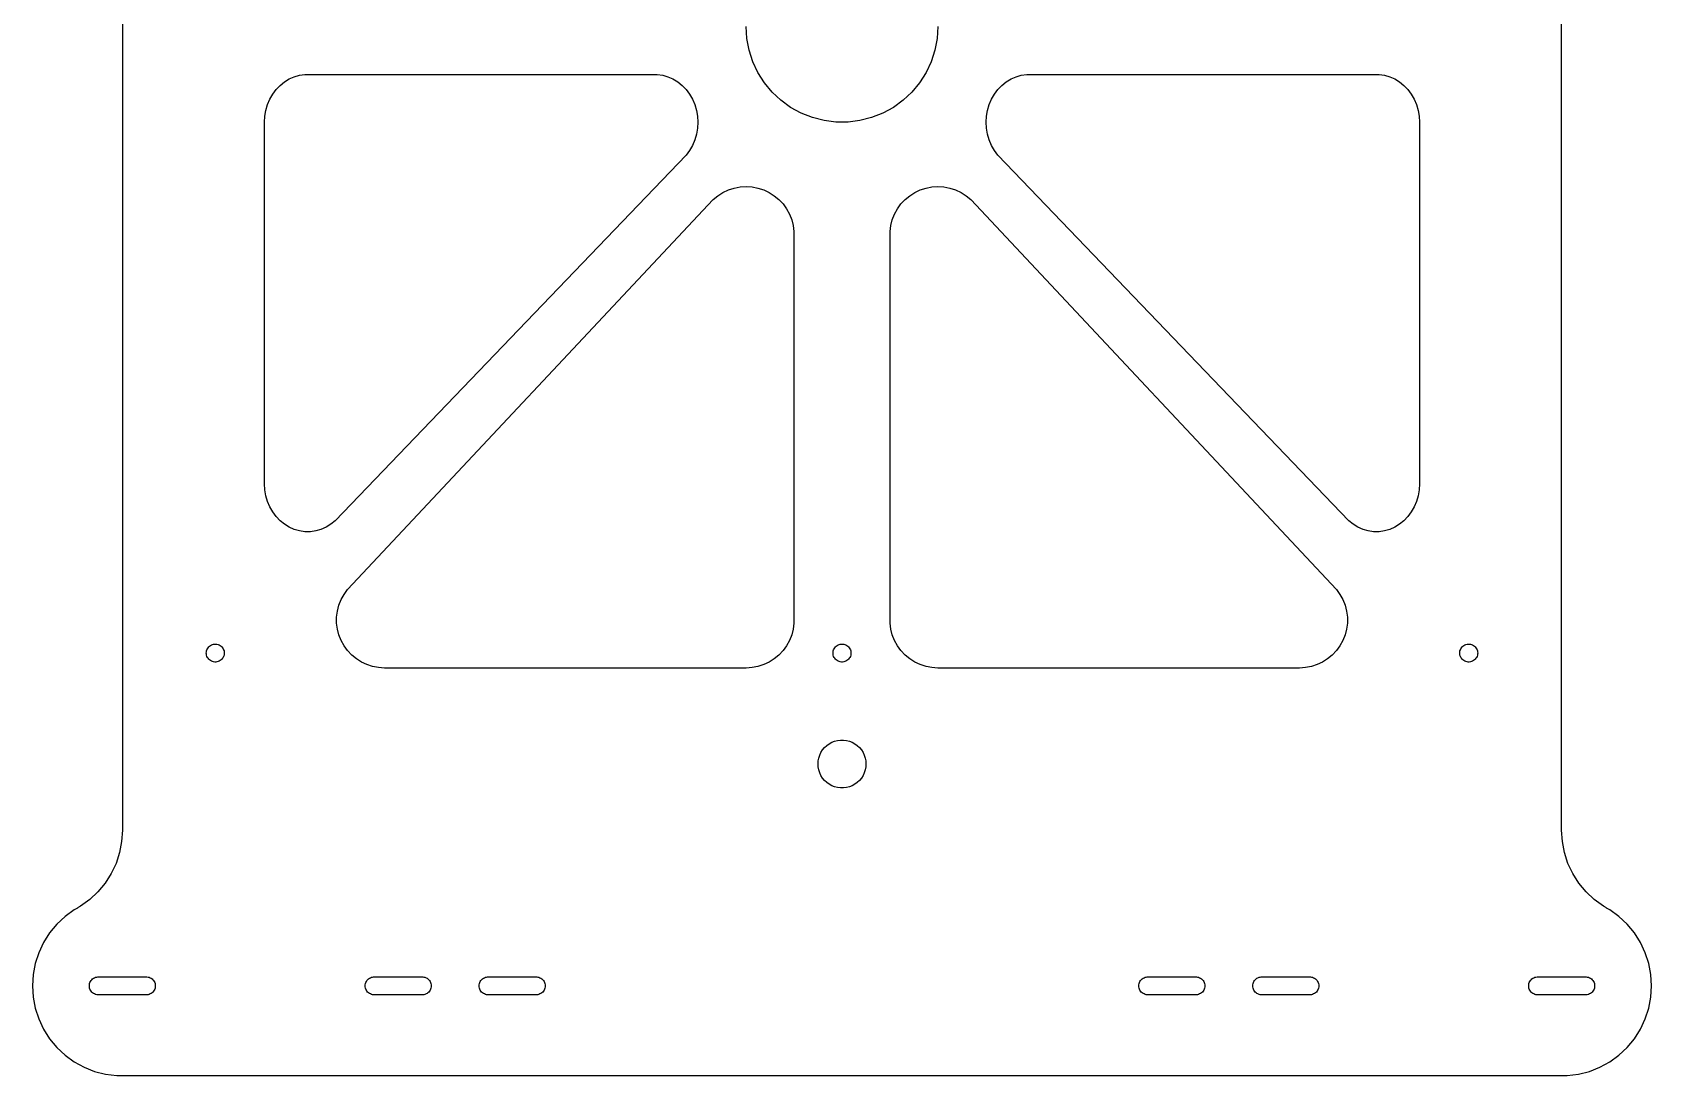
# Model space of a CAD drawing. Header units: metres. Extents: x -135 to 135, y -175 to 175.
# Drawn here: x -135 to 135, y -175 to -1 of the extents above; entities that cross this region are included whole.
import ezdxf

# ---------------------------------------------------------------- set-up
doc = ezdxf.new("R2010")
doc.units = ezdxf.units.M

msp = doc.modelspace()

# ---------------------------------------------------------------- linework, layer by layer
for p, q in [((-120, 134.05), (-120, -134.05)), ((120, -134.05), (120, 134.05)), ((-15.8738, -2.00533), (-16, 0)), ((16, 0), (15.8738, -2.00533)), ((-15.4973, -3.97903), (-15.8738, -2.00533)), ((15.8738, -2.00533), (15.4973, -3.97903)), ((-14.8764, -5.88998), (-15.4973, -3.97903)), ((15.4973, -3.97903), (14.8764, -5.88998)), ((-90.4491, -8.14169), (-89.5521, -8.01578)), ((-89.5521, -8.01578), (-30.7959, -8.01578)), ((-30.7959, -8.01578), (-29.8988, -8.14169)), ((-14.0209, -7.70805), (-14.8764, -5.88998)), ((-12.9443, -9.40456), (-14.0209, -7.70805)), ((14.0209, -7.70805), (12.9443, -9.40456)), ((14.8764, -5.88998), (14.0209, -7.70805)), ((29.8988, -8.14169), (30.7959, -8.01578)), ((30.7959, -8.01578), (89.5521, -8.01578)), ((89.5521, -8.01578), (90.4491, -8.14169)), ((-94.9249, -11.2977), (-94.3486, -10.5236)), ((-94.3486, -10.5236), (-93.6894, -9.83589)), ((-93.6894, -9.83589), (-92.9579, -9.24538)), ((-92.9579, -9.24538), (-92.1656, -8.76138)), ((-92.1656, -8.76138), (-91.3249, -8.39154)), ((-91.3249, -8.39154), (-90.4491, -8.14169)), ((-29.8988, -8.14169), (-29.0231, -8.39154)), ((-29.0231, -8.39154), (-28.1824, -8.76138)), ((-28.1824, -8.76138), (-27.39, -9.24538)), ((-27.39, -9.24538), (-26.6585, -9.83589)), ((-26.6585, -9.83589), (-25.9994, -10.5236)), ((-25.9994, -10.5236), (-25.4231, -11.2977)), ((-11.6635, -10.9527), (-12.9443, -9.40456)), ((12.9443, -9.40456), (11.6635, -10.9527)), ((25.4231, -11.2977), (25.9994, -10.5236)), ((25.9994, -10.5236), (26.6585, -9.83589)), ((26.6585, -9.83589), (27.39, -9.24538)), ((27.39, -9.24538), (28.1824, -8.76138)), ((28.1824, -8.76138), (29.0231, -8.39154)), ((29.0231, -8.39154), (29.8988, -8.14169)), ((90.4491, -8.14169), (91.3249, -8.39154)), ((91.3249, -8.39154), (92.1656, -8.76138)), ((92.1656, -8.76138), (92.9579, -9.24538)), ((92.9579, -9.24538), (93.6894, -9.83589)), ((93.6894, -9.83589), (94.3486, -10.5236)), ((94.3486, -10.5236), (94.9249, -11.2977)), ((-96.0738, -14.0105), (-95.7944, -13.055)), ((-95.7944, -13.055), (-95.4094, -12.146)), ((-95.4094, -12.146), (-94.9249, -11.2977)), ((-25.4231, -11.2977), (-24.9386, -12.146)), ((-24.9386, -12.146), (-24.5536, -13.055)), ((-24.5536, -13.055), (-24.2742, -14.0105)), ((-10.1988, -12.3282), (-11.6635, -10.9527)), ((-8.57323, -13.5092), (-10.1988, -12.3282)), ((10.1988, -12.3282), (8.57323, -13.5092)), ((11.6635, -10.9527), (10.1988, -12.3282)), ((24.2742, -14.0105), (24.5536, -13.055)), ((24.5536, -13.055), (24.9386, -12.146)), ((24.9386, -12.146), (25.4231, -11.2977)), ((94.9249, -11.2977), (95.4094, -12.146)), ((95.4094, -12.146), (95.7944, -13.055)), ((95.7944, -13.055), (96.0738, -14.0105)), ((-96.3, -16), (-96.2432, -14.9973)), ((-96.3, -76.28), (-96.3, -16)), ((-96.2432, -14.9973), (-96.0738, -14.0105)), ((-24.2742, -14.0105), (-24.1048, -14.9973)), ((-24.1048, -14.9973), (-24.048, -16)), ((-24.048, -16), (-24.1048, -17.0027)), ((-6.81245, -14.4772), (-8.57323, -13.5092)), ((-4.94426, -15.2169), (-6.81245, -14.4772)), ((-2.99809, -15.7166), (-4.94426, -15.2169)), ((-1.00464, -15.9684), (-2.99809, -15.7166)), ((1.00464, -15.9684), (-1.00464, -15.9684)), ((2.99809, -15.7166), (1.00464, -15.9684)), ((4.94426, -15.2169), (2.99809, -15.7166)), ((6.81245, -14.4772), (4.94426, -15.2169)), ((8.57323, -13.5092), (6.81245, -14.4772)), ((24.048, -16), (24.1048, -14.9973)), ((24.1048, -17.0027), (24.048, -16)), ((24.1048, -14.9973), (24.2742, -14.0105)), ((96.0738, -14.0105), (96.2432, -14.9973)), ((96.2432, -14.9973), (96.3, -16)), ((96.3, -16), (96.3, -76.28)), ((-24.2742, -17.9895), (-24.5536, -18.945)), ((-24.1048, -17.0027), (-24.2742, -17.9895)), ((24.2742, -17.9895), (24.1048, -17.0027)), ((24.5536, -18.945), (24.2742, -17.9895)), ((-25.9994, -21.4764), (-84.5105, -82.4441)), ((-25.4231, -20.7023), (-25.9994, -21.4764)), ((-24.9386, -19.854), (-25.4231, -20.7023)), ((-24.5536, -18.945), (-24.9386, -19.854)), ((24.9386, -19.854), (24.5536, -18.945)), ((25.4231, -20.7023), (24.9386, -19.854)), ((25.9994, -21.4764), (25.4231, -20.7023)), ((84.5105, -82.4441), (25.9994, -21.4764)), ((-18.945, -27.2818), (-17.9895, -26.9713)), ((-17.9895, -26.9713), (-17.0027, -26.7831)), ((-17.0027, -26.7831), (-16, -26.72)), ((-16, -26.72), (-14.9973, -26.7831)), ((-14.9973, -26.7831), (-14.0105, -26.9713)), ((-14.0105, -26.9713), (-13.055, -27.2818)), ((13.055, -27.2818), (14.0105, -26.9713)), ((14.0105, -26.9713), (14.9973, -26.7831)), ((14.9973, -26.7831), (16, -26.72)), ((16, -26.72), (17.0027, -26.7831)), ((17.0027, -26.7831), (17.9895, -26.9713)), ((17.9895, -26.9713), (18.945, -27.2818)), ((-82.4441, -93.9006), (-21.4764, -28.8882)), ((-21.4764, -28.8882), (-20.7023, -28.2479)), ((-20.7023, -28.2479), (-19.854, -27.7095)), ((-19.854, -27.7095), (-18.945, -27.2818)), ((-13.055, -27.2818), (-12.146, -27.7095)), ((-12.146, -27.7095), (-11.2977, -28.2479)), ((-11.2977, -28.2479), (-10.5236, -28.8882)), ((-10.5236, -28.8882), (-9.83589, -29.6206)), ((-9.83589, -29.6206), (-9.24538, -30.4334)), ((9.24538, -30.4334), (9.83589, -29.6206)), ((9.83589, -29.6206), (10.5236, -28.8882)), ((10.5236, -28.8882), (11.2977, -28.2479)), ((11.2977, -28.2479), (12.146, -27.7095)), ((12.146, -27.7095), (13.055, -27.2818)), ((18.945, -27.2818), (19.854, -27.7095)), ((19.854, -27.7095), (20.7023, -28.2479)), ((20.7023, -28.2479), (21.4764, -28.8882)), ((21.4764, -28.8882), (82.4441, -93.9006)), ((-9.24538, -30.4334), (-8.76138, -31.3138)), ((-8.76138, -31.3138), (-8.39154, -32.2479)), ((-8.39154, -32.2479), (-8.14169, -33.2209)), ((8.14169, -33.2209), (8.39154, -32.2479)), ((8.39154, -32.2479), (8.76138, -31.3138)), ((8.76138, -31.3138), (9.24538, -30.4334)), ((-8.14169, -33.2209), (-8.01578, -34.2177)), ((-8.01578, -34.2177), (-8.01578, -99.5023)), ((8.01578, -34.2177), (8.14169, -33.2209)), ((8.01578, -99.5023), (8.01578, -34.2177)), ((-96.2432, -77.2827), (-96.3, -76.28)), ((-96.0738, -78.2695), (-96.2432, -77.2827)), ((-95.7944, -79.225), (-96.0738, -78.2695)), ((96.0738, -78.2695), (95.7944, -79.225)), ((96.2432, -77.2827), (96.0738, -78.2695)), ((96.3, -76.28), (96.2432, -77.2827)), ((-95.4094, -80.134), (-95.7944, -79.225)), ((-94.9249, -80.9823), (-95.4094, -80.134)), ((-94.3486, -81.7564), (-94.9249, -80.9823)), ((94.9249, -80.9823), (94.3486, -81.7564)), ((95.4094, -80.134), (94.9249, -80.9823)), ((95.7944, -79.225), (95.4094, -80.134)), ((-93.6894, -82.4441), (-94.3486, -81.7564)), ((-92.9579, -83.0346), (-93.6894, -82.4441)), ((-92.1656, -83.5186), (-92.9579, -83.0346)), ((-91.3249, -83.8884), (-92.1656, -83.5186)), ((-86.0344, -83.5186), (-86.8751, -83.8884)), ((-85.242, -83.0346), (-86.0344, -83.5186)), ((-84.5105, -82.4441), (-85.242, -83.0346)), ((85.242, -83.0346), (84.5105, -82.4441)), ((86.0344, -83.5186), (85.242, -83.0346)), ((86.8751, -83.8884), (86.0344, -83.5186)), ((92.1656, -83.5186), (91.3249, -83.8884)), ((92.9579, -83.0346), (92.1656, -83.5186)), ((93.6894, -82.4441), (92.9579, -83.0346)), ((94.3486, -81.7564), (93.6894, -82.4441)), ((-90.4491, -84.1383), (-91.3249, -83.8884)), ((-89.5521, -84.2642), (-90.4491, -84.1383)), ((-88.6479, -84.2642), (-89.5521, -84.2642)), ((-87.7509, -84.1383), (-88.6479, -84.2642)), ((-86.8751, -83.8884), (-87.7509, -84.1383)), ((87.7509, -84.1383), (86.8751, -83.8884)), ((88.6479, -84.2642), (87.7509, -84.1383)), ((89.5521, -84.2642), (88.6479, -84.2642)), ((90.4491, -84.1383), (89.5521, -84.2642)), ((91.3249, -83.8884), (90.4491, -84.1383)), ((-83.0346, -94.7134), (-82.4441, -93.9006)), ((82.4441, -93.9006), (83.0346, -94.7134)), ((-84.1383, -97.5009), (-83.8884, -96.5279)), ((-83.8884, -96.5279), (-83.5186, -95.5938)), ((-83.5186, -95.5938), (-83.0346, -94.7134)), ((83.0346, -94.7134), (83.5186, -95.5938)), ((83.5186, -95.5938), (83.8884, -96.5279)), ((83.8884, -96.5279), (84.1383, -97.5009)), ((-84.2642, -98.4977), (-84.1383, -97.5009)), ((-84.2642, -99.5023), (-84.2642, -98.4977)), ((-84.1383, -100.499), (-84.2642, -99.5023)), ((-8.01578, -99.5023), (-8.14169, -100.499)), ((8.14169, -100.499), (8.01578, -99.5023)), ((84.1383, -97.5009), (84.2642, -98.4977)), ((84.2642, -99.5023), (84.1383, -100.499)), ((84.2642, -98.4977), (84.2642, -99.5023)), ((-83.8884, -101.472), (-84.1383, -100.499)), ((-83.5186, -102.406), (-83.8884, -101.472)), ((-83.0346, -103.287), (-83.5186, -102.406)), ((-8.76138, -102.406), (-9.24538, -103.287)), ((-8.39154, -101.472), (-8.76138, -102.406)), ((-8.14169, -100.499), (-8.39154, -101.472)), ((8.39154, -101.472), (8.14169, -100.499)), ((8.76138, -102.406), (8.39154, -101.472)), ((9.24538, -103.287), (8.76138, -102.406)), ((83.5186, -102.406), (83.0346, -103.287)), ((83.8884, -101.472), (83.5186, -102.406)), ((84.1383, -100.499), (83.8884, -101.472)), ((-106, -104.5), (-105.988, -104.312)), ((-105.988, -104.688), (-106, -104.5)), ((-105.988, -104.312), (-105.953, -104.127)), ((-105.953, -104.873), (-105.988, -104.688)), ((-105.953, -104.127), (-105.895, -103.948)), ((-105.895, -105.052), (-105.953, -104.873)), ((-105.895, -103.948), (-105.814, -103.777)), ((-105.814, -105.223), (-105.895, -105.052)), ((-105.814, -103.777), (-105.714, -103.618)), ((-105.714, -105.382), (-105.814, -105.223)), ((-105.714, -103.618), (-105.593, -103.473)), ((-105.593, -103.473), (-105.456, -103.344)), ((-105.456, -103.344), (-105.304, -103.233)), ((-105.304, -103.233), (-105.139, -103.143)), ((-105.139, -103.143), (-104.964, -103.073)), ((-104.964, -103.073), (-104.781, -103.027)), ((-104.781, -103.027), (-104.594, -103.003)), ((-104.594, -103.003), (-104.406, -103.003)), ((-104.406, -103.003), (-104.219, -103.027)), ((-104.219, -103.027), (-104.036, -103.073)), ((-104.036, -103.073), (-103.861, -103.143)), ((-103.861, -103.143), (-103.696, -103.233)), ((-103.696, -103.233), (-103.544, -103.344)), ((-103.544, -103.344), (-103.407, -103.473)), ((-103.407, -103.473), (-103.286, -103.618)), ((-103.286, -103.618), (-103.186, -103.777)), ((-103.186, -105.223), (-103.286, -105.382)), ((-103.186, -103.777), (-103.105, -103.948)), ((-103.105, -105.052), (-103.186, -105.223)), ((-103.105, -103.948), (-103.047, -104.127)), ((-103.047, -104.873), (-103.105, -105.052)), ((-103.047, -104.127), (-103.012, -104.312)), ((-103.012, -104.688), (-103.047, -104.873)), ((-103.012, -104.312), (-103, -104.5)), ((-103, -104.5), (-103.012, -104.688)), ((-82.4441, -104.099), (-83.0346, -103.287)), ((-81.7564, -104.832), (-82.4441, -104.099)), ((-80.9823, -105.472), (-81.7564, -104.832)), ((-10.5236, -104.832), (-11.2977, -105.472)), ((-9.83589, -104.099), (-10.5236, -104.832)), ((-9.24538, -103.287), (-9.83589, -104.099)), ((-1.5, -104.5), (-1.48816, -104.312)), ((-1.48816, -104.688), (-1.5, -104.5)), ((-1.48816, -104.312), (-1.45287, -104.127)), ((-1.45287, -104.873), (-1.48816, -104.688)), ((-1.45287, -104.127), (-1.39465, -103.948)), ((-1.39465, -105.052), (-1.45287, -104.873)), ((-1.39465, -103.948), (-1.31445, -103.777)), ((-1.31445, -105.223), (-1.39465, -105.052)), ((-1.31445, -103.777), (-1.21352, -103.618)), ((-1.21352, -105.382), (-1.31445, -105.223)), ((-1.21352, -103.618), (-1.09344, -103.473)), ((-1.09344, -103.473), (-0.95613, -103.344)), ((-0.95613, -103.344), (-0.80373, -103.234)), ((-0.80373, -103.234), (-0.63866, -103.143)), ((-0.63866, -103.143), (-0.46352, -103.073)), ((-0.46352, -103.073), (-0.28107, -103.027)), ((-0.28107, -103.027), (-0.09418, -103.003)), ((-0.09418, -103.003), (0.09416, -103.003)), ((0.09416, -103.003), (0.28105, -103.027)), ((0.28105, -103.027), (0.4635, -103.073)), ((0.4635, -103.073), (0.63864, -103.143)), ((0.63864, -103.143), (0.80371, -103.234)), ((0.80371, -103.234), (0.95612, -103.344)), ((0.95612, -103.344), (1.09343, -103.473)), ((1.09343, -103.473), (1.2135, -103.618)), ((1.2135, -103.618), (1.31444, -103.777)), ((1.31444, -105.223), (1.2135, -105.382)), ((1.31444, -103.777), (1.39464, -103.948)), ((1.39464, -105.052), (1.31444, -105.223)), ((1.39464, -103.948), (1.45285, -104.127)), ((1.45285, -104.873), (1.39464, -105.052)), ((1.45285, -104.127), (1.48814, -104.312)), ((1.48814, -104.688), (1.45285, -104.873)), ((1.48814, -104.312), (1.49998, -104.5)), ((1.49998, -104.5), (1.48814, -104.688)), ((9.83589, -104.099), (9.24538, -103.287)), ((10.5236, -104.832), (9.83589, -104.099)), ((11.2977, -105.472), (10.5236, -104.832)), ((81.7564, -104.832), (80.9823, -105.472)), ((82.4441, -104.099), (81.7564, -104.832)), ((83.0346, -103.287), (82.4441, -104.099)), ((103, -104.5), (103.012, -104.312)), ((103.012, -104.688), (103, -104.5)), ((103.012, -104.312), (103.047, -104.127)), ((103.047, -104.873), (103.012, -104.688)), ((103.047, -104.127), (103.105, -103.948)), ((103.105, -105.052), (103.047, -104.873)), ((103.105, -103.948), (103.186, -103.777)), ((103.186, -105.223), (103.105, -105.052)), ((103.186, -103.777), (103.286, -103.618)), ((103.286, -105.382), (103.186, -105.223)), ((103.286, -103.618), (103.407, -103.473)), ((103.407, -103.473), (103.544, -103.344)), ((103.544, -103.344), (103.696, -103.234)), ((103.696, -103.234), (103.861, -103.143)), ((103.861, -103.143), (104.036, -103.073)), ((104.036, -103.073), (104.219, -103.027)), ((104.219, -103.027), (104.406, -103.003)), ((104.406, -103.003), (104.594, -103.003)), ((104.594, -103.003), (104.781, -103.027)), ((104.781, -103.027), (104.964, -103.073)), ((104.964, -103.073), (105.139, -103.143)), ((105.139, -103.143), (105.304, -103.234)), ((105.304, -103.234), (105.456, -103.344)), ((105.456, -103.344), (105.593, -103.473)), ((105.593, -103.473), (105.714, -103.618)), ((105.714, -103.618), (105.814, -103.777)), ((105.814, -105.223), (105.714, -105.382)), ((105.814, -103.777), (105.895, -103.948)), ((105.895, -105.052), (105.814, -105.223)), ((105.895, -103.948), (105.953, -104.127)), ((105.953, -104.873), (105.895, -105.052)), ((105.953, -104.127), (105.988, -104.312)), ((105.988, -104.688), (105.953, -104.873)), ((105.988, -104.312), (106, -104.5)), ((106, -104.5), (105.988, -104.688)), ((-105.593, -105.527), (-105.714, -105.382)), ((-105.456, -105.656), (-105.593, -105.527)), ((-105.304, -105.766), (-105.456, -105.656)), ((-105.139, -105.857), (-105.304, -105.766)), ((-104.964, -105.927), (-105.139, -105.857)), ((-104.781, -105.973), (-104.964, -105.927)), ((-104.594, -105.997), (-104.781, -105.973)), ((-104.406, -105.997), (-104.594, -105.997)), ((-104.219, -105.973), (-104.406, -105.997)), ((-104.036, -105.927), (-104.219, -105.973)), ((-103.861, -105.857), (-104.036, -105.927)), ((-103.696, -105.766), (-103.861, -105.857)), ((-103.544, -105.656), (-103.696, -105.766)), ((-103.407, -105.527), (-103.544, -105.656)), ((-103.286, -105.382), (-103.407, -105.527)), ((-80.134, -106.01), (-80.9823, -105.472)), ((-79.225, -106.438), (-80.134, -106.01)), ((-78.2695, -106.749), (-79.225, -106.438)), ((-77.2827, -106.937), (-78.2695, -106.749)), ((-76.28, -107), (-77.2827, -106.937)), ((-16, -107), (-76.28, -107)), ((-14.9973, -106.937), (-16, -107)), ((-14.0105, -106.749), (-14.9973, -106.937)), ((-13.055, -106.438), (-14.0105, -106.749)), ((-12.146, -106.01), (-13.055, -106.438)), ((-11.2977, -105.472), (-12.146, -106.01)), ((-1.09344, -105.527), (-1.21352, -105.382)), ((-0.95613, -105.656), (-1.09344, -105.527)), ((-0.80373, -105.766), (-0.95613, -105.656)), ((-0.63866, -105.857), (-0.80373, -105.766)), ((-0.46352, -105.927), (-0.63866, -105.857)), ((-0.28107, -105.973), (-0.46352, -105.927)), ((-0.09418, -105.997), (-0.28107, -105.973)), ((0.09416, -105.997), (-0.09418, -105.997)), ((0.28105, -105.973), (0.09416, -105.997)), ((0.4635, -105.927), (0.28105, -105.973)), ((0.63864, -105.857), (0.4635, -105.927)), ((0.80371, -105.766), (0.63864, -105.857)), ((0.95612, -105.656), (0.80371, -105.766)), ((1.09343, -105.527), (0.95612, -105.656)), ((1.2135, -105.382), (1.09343, -105.527)), ((12.146, -106.01), (11.2977, -105.472)), ((13.055, -106.438), (12.146, -106.01)), ((14.0105, -106.749), (13.055, -106.438)), ((14.9973, -106.937), (14.0105, -106.749)), ((16, -107), (14.9973, -106.937)), ((76.28, -107), (16, -107)), ((77.2827, -106.937), (76.28, -107)), ((78.2695, -106.749), (77.2827, -106.937)), ((79.225, -106.438), (78.2695, -106.749)), ((80.134, -106.01), (79.225, -106.438)), ((80.9823, -105.472), (80.134, -106.01)), ((103.407, -105.527), (103.286, -105.382)), ((103.544, -105.656), (103.407, -105.527)), ((103.696, -105.766), (103.544, -105.656)), ((103.861, -105.857), (103.696, -105.766)), ((104.036, -105.927), (103.861, -105.857)), ((104.219, -105.973), (104.036, -105.927)), ((104.406, -105.997), (104.219, -105.973)), ((104.594, -105.997), (104.406, -105.997)), ((104.781, -105.973), (104.594, -105.997)), ((104.964, -105.927), (104.781, -105.973)), ((105.139, -105.857), (104.964, -105.927)), ((105.304, -105.766), (105.139, -105.857)), ((105.456, -105.656), (105.304, -105.766)), ((105.593, -105.527), (105.456, -105.656)), ((105.714, -105.382), (105.593, -105.527)), ((-3.7191, -121.527), (-3.50522, -121.073)), ((-3.50522, -121.073), (-3.23605, -120.649)), ((-3.23605, -120.649), (-2.91586, -120.262)), ((-2.91586, -120.262), (-2.54968, -119.918)), ((-2.54968, -119.918), (-2.1433, -119.623)), ((-2.1433, -119.623), (-1.70311, -119.381)), ((-1.70311, -119.381), (-1.23605, -119.196)), ((-1.23605, -119.196), (-0.74951, -119.071)), ((-0.74951, -119.071), (-0.25116, -119.008)), ((-0.25116, -119.008), (0.25114, -119.008)), ((0.25114, -119.008), (0.7495, -119.071)), ((0.7495, -119.071), (1.23604, -119.196)), ((1.23604, -119.196), (1.70309, -119.381)), ((1.70309, -119.381), (2.14328, -119.623)), ((2.14328, -119.623), (2.54967, -119.918)), ((2.54967, -119.918), (2.91585, -120.262)), ((2.91585, -120.262), (3.23604, -120.649)), ((3.23604, -120.649), (3.5052, -121.073)), ((3.5052, -121.073), (3.71909, -121.527)), ((-4, -123), (-3.96844, -122.499)), ((-3.96844, -123.501), (-4, -123)), ((-3.96844, -122.499), (-3.87433, -122.005)), ((-3.87433, -123.995), (-3.96844, -123.501)), ((-3.87433, -122.005), (-3.7191, -121.527)), ((-3.7191, -124.472), (-3.87433, -123.995)), ((3.71909, -121.527), (3.87431, -122.005)), ((3.87431, -123.995), (3.71909, -124.472)), ((3.87431, -122.005), (3.96843, -122.499)), ((3.96843, -123.501), (3.87431, -123.995)), ((3.96843, -122.499), (3.99998, -123)), ((3.99998, -123), (3.96843, -123.501)), ((-3.50522, -124.927), (-3.7191, -124.472)), ((-3.23605, -125.351), (-3.50522, -124.927)), ((-2.91586, -125.738), (-3.23605, -125.351)), ((-2.54968, -126.082), (-2.91586, -125.738)), ((-2.1433, -126.377), (-2.54968, -126.082)), ((-1.70311, -126.619), (-2.1433, -126.377)), ((-1.23605, -126.804), (-1.70311, -126.619)), ((-0.74951, -126.929), (-1.23605, -126.804)), ((1.23604, -126.804), (0.7495, -126.929)), ((1.70309, -126.619), (1.23604, -126.804)), ((2.14328, -126.377), (1.70309, -126.619)), ((2.54967, -126.082), (2.14328, -126.377)), ((2.91585, -125.738), (2.54967, -126.082)), ((3.23604, -125.351), (2.91585, -125.738)), ((3.5052, -124.927), (3.23604, -125.351)), ((3.71909, -124.472), (3.5052, -124.927)), ((-0.25116, -126.992), (-0.74951, -126.929)), ((0.25114, -126.992), (-0.25116, -126.992)), ((0.7495, -126.929), (0.25114, -126.992)), ((-120, -134.05), (-120.118, -135.93)), ((120.118, -135.93), (120, -134.05)), ((-120.118, -135.93), (-120.471, -137.78)), ((120.471, -137.78), (120.118, -135.93)), ((-121.053, -139.572), (-121.855, -141.276)), ((-120.471, -137.78), (-121.053, -139.572)), ((121.053, -139.572), (120.471, -137.78)), ((121.855, -141.276), (121.053, -139.572)), ((-122.865, -142.867), (-124.065, -144.318)), ((-121.855, -141.276), (-122.865, -142.867)), ((122.865, -142.867), (121.855, -141.276)), ((124.065, -144.318), (122.865, -142.867)), ((-125.439, -145.608), (-126.963, -146.715)), ((-124.065, -144.318), (-125.439, -145.608)), ((125.439, -145.608), (124.065, -144.318)), ((126.963, -146.715), (125.439, -145.608)), ((-129.561, -148.442), (-130.935, -149.732)), ((-128.037, -147.335), (-129.561, -148.442)), ((-127.5, -147.04), (-128.037, -147.335)), ((-126.963, -146.715), (-127.5, -147.01)), ((-127.5, -147.01), (-127.5, -147.04)), ((127.5, -147.01), (126.963, -146.715)), ((127.5, -147.04), (127.5, -147.01)), ((128.037, -147.335), (127.5, -147.04)), ((129.561, -148.442), (128.037, -147.335)), ((130.935, -149.732), (129.561, -148.442)), ((-132.135, -151.183), (-133.145, -152.774)), ((-130.935, -149.732), (-132.135, -151.183)), ((132.135, -151.183), (130.935, -149.732)), ((133.145, -152.774), (132.135, -151.183)), ((-133.145, -152.774), (-133.947, -154.478)), ((133.947, -154.478), (133.145, -152.774)), ((-134.529, -156.27), (-134.882, -158.12)), ((-133.947, -154.478), (-134.529, -156.27)), ((134.529, -156.27), (133.947, -154.478)), ((134.882, -158.12), (134.529, -156.27)), ((-134.882, -158.12), (-135, -160)), ((-125.395, -159.448), (-125.314, -159.277)), ((-125.314, -159.277), (-125.214, -159.118)), ((-125.214, -159.118), (-125.093, -158.973)), ((-125.093, -158.973), (-124.956, -158.844)), ((-124.956, -158.844), (-124.804, -158.734)), ((-124.804, -158.734), (-124.639, -158.643)), ((-124.639, -158.643), (-124.464, -158.573)), ((-124.464, -158.573), (-124.281, -158.527)), ((-124.281, -158.527), (-124.094, -158.503)), ((-124.094, -158.503), (-115.906, -158.503)), ((-115.906, -158.503), (-115.719, -158.527)), ((-115.719, -158.527), (-115.536, -158.573)), ((-115.536, -158.573), (-115.361, -158.643)), ((-115.361, -158.643), (-115.196, -158.734)), ((-115.196, -158.734), (-115.044, -158.844)), ((-115.044, -158.844), (-114.907, -158.973)), ((-114.907, -158.973), (-114.786, -159.118)), ((-114.786, -159.118), (-114.686, -159.277)), ((-114.686, -159.277), (-114.605, -159.448)), ((-79.3947, -159.448), (-79.3145, -159.277)), ((-79.3145, -159.277), (-79.2135, -159.118)), ((-79.2135, -159.118), (-79.0934, -158.973)), ((-79.0934, -158.973), (-78.9561, -158.844)), ((-78.9561, -158.844), (-78.8037, -158.734)), ((-78.8037, -158.734), (-78.6387, -158.643)), ((-78.6387, -158.643), (-78.4635, -158.573)), ((-78.4635, -158.573), (-78.2811, -158.527)), ((-78.2811, -158.527), (-78.0942, -158.503)), ((-78.0942, -158.503), (-69.9058, -158.503)), ((-69.9058, -158.503), (-69.7189, -158.527)), ((-69.7189, -158.527), (-69.5365, -158.573)), ((-69.5365, -158.573), (-69.3613, -158.643)), ((-69.3613, -158.643), (-69.1963, -158.734)), ((-69.1963, -158.734), (-69.0439, -158.844)), ((-69.0439, -158.844), (-68.9066, -158.973)), ((-68.9066, -158.973), (-68.7865, -159.118)), ((-68.7865, -159.118), (-68.6855, -159.277)), ((-68.6855, -159.277), (-68.6053, -159.448)), ((-60.3947, -159.448), (-60.3145, -159.277)), ((-60.3145, -159.277), (-60.2135, -159.118)), ((-60.2135, -159.118), (-60.0935, -158.973)), ((-60.0935, -158.973), (-59.9561, -158.844)), ((-59.9561, -158.844), (-59.8037, -158.734)), ((-59.8037, -158.734), (-59.6387, -158.643)), ((-59.6387, -158.643), (-59.4635, -158.573)), ((-59.4635, -158.573), (-59.2811, -158.527)), ((-59.2811, -158.527), (-59.0942, -158.503)), ((-59.0942, -158.503), (-50.9058, -158.503)), ((-50.9058, -158.503), (-50.7189, -158.527)), ((-50.7189, -158.527), (-50.5365, -158.573)), ((-50.5365, -158.573), (-50.3613, -158.643)), ((-50.3613, -158.643), (-50.1963, -158.734)), ((-50.1963, -158.734), (-50.0439, -158.844)), ((-50.0439, -158.844), (-49.9066, -158.973)), ((-49.9066, -158.973), (-49.7865, -159.118)), ((-49.7865, -159.118), (-49.6855, -159.277)), ((-49.6855, -159.277), (-49.6053, -159.448)), ((49.6053, -159.448), (49.6855, -159.277)), ((49.6855, -159.277), (49.7865, -159.118)), ((49.7865, -159.118), (49.9066, -158.973)), ((49.9066, -158.973), (50.0439, -158.844)), ((50.0439, -158.844), (50.1963, -158.734)), ((50.1963, -158.734), (50.3613, -158.643)), ((50.3613, -158.643), (50.5365, -158.573)), ((50.5365, -158.573), (50.7189, -158.527)), ((50.7189, -158.527), (50.9058, -158.503)), ((50.9058, -158.503), (59.0942, -158.503)), ((59.0942, -158.503), (59.2811, -158.527)), ((59.2811, -158.527), (59.4635, -158.573)), ((59.4635, -158.573), (59.6387, -158.643)), ((59.6387, -158.643), (59.8037, -158.734)), ((59.8037, -158.734), (59.9561, -158.844)), ((59.9561, -158.844), (60.0935, -158.973)), ((60.0935, -158.973), (60.2135, -159.118)), ((60.2135, -159.118), (60.3145, -159.277)), ((60.3145, -159.277), (60.3947, -159.448)), ((68.6053, -159.448), (68.6855, -159.277)), ((68.6855, -159.277), (68.7865, -159.118)), ((68.7865, -159.118), (68.9066, -158.973)), ((68.9066, -158.973), (69.0439, -158.844)), ((69.0439, -158.844), (69.1963, -158.734)), ((69.1963, -158.734), (69.3613, -158.643)), ((69.3613, -158.643), (69.5365, -158.573)), ((69.5365, -158.573), (69.7189, -158.527)), ((69.7189, -158.527), (69.9058, -158.503)), ((69.9058, -158.503), (78.0942, -158.503)), ((78.0942, -158.503), (78.2811, -158.527)), ((78.2811, -158.527), (78.4635, -158.573)), ((78.4635, -158.573), (78.6387, -158.643)), ((78.6387, -158.643), (78.8037, -158.734)), ((78.8037, -158.734), (78.9561, -158.844)), ((78.9561, -158.844), (79.0934, -158.973)), ((79.0934, -158.973), (79.2135, -159.118)), ((79.2135, -159.118), (79.3145, -159.277)), ((79.3145, -159.277), (79.3947, -159.448)), ((114.605, -159.448), (114.686, -159.277)), ((114.686, -159.277), (114.786, -159.118)), ((114.786, -159.118), (114.907, -158.973)), ((114.907, -158.973), (115.044, -158.844)), ((115.044, -158.844), (115.196, -158.734)), ((115.196, -158.734), (115.361, -158.643)), ((115.361, -158.643), (115.536, -158.573)), ((115.536, -158.573), (115.719, -158.527)), ((115.719, -158.527), (115.906, -158.503)), ((115.906, -158.503), (124.094, -158.503)), ((124.094, -158.503), (124.281, -158.527)), ((124.281, -158.527), (124.464, -158.573)), ((124.464, -158.573), (124.639, -158.643)), ((124.639, -158.643), (124.804, -158.734)), ((124.804, -158.734), (124.956, -158.844)), ((124.956, -158.844), (125.093, -158.973)), ((125.093, -158.973), (125.214, -159.118)), ((125.214, -159.118), (125.314, -159.277)), ((125.314, -159.277), (125.395, -159.448)), ((135, -160), (134.882, -158.12)), ((-135, -160), (-134.882, -161.88)), ((-134.882, -161.88), (-134.529, -163.73)), ((-125.5, -160), (-125.488, -159.812)), ((-125.488, -160.188), (-125.5, -160)), ((-125.488, -159.812), (-125.453, -159.627)), ((-125.453, -160.373), (-125.488, -160.188)), ((-125.453, -159.627), (-125.395, -159.448)), ((-125.395, -160.552), (-125.453, -160.373)), ((-125.314, -160.723), (-125.395, -160.552)), ((-125.214, -160.882), (-125.314, -160.723)), ((-125.093, -161.027), (-125.214, -160.882)), ((-124.956, -161.156), (-125.093, -161.027)), ((-124.804, -161.266), (-124.956, -161.156)), ((-124.639, -161.357), (-124.804, -161.266)), ((-124.464, -161.427), (-124.639, -161.357)), ((-124.281, -161.473), (-124.464, -161.427)), ((-124.094, -161.497), (-124.281, -161.473)), ((-115.906, -161.497), (-124.094, -161.497)), ((-115.719, -161.473), (-115.906, -161.497)), ((-115.536, -161.427), (-115.719, -161.473)), ((-115.361, -161.357), (-115.536, -161.427)), ((-115.196, -161.266), (-115.361, -161.357)), ((-115.044, -161.156), (-115.196, -161.266)), ((-114.907, -161.027), (-115.044, -161.156)), ((-114.786, -160.882), (-114.907, -161.027)), ((-114.686, -160.723), (-114.786, -160.882)), ((-114.605, -160.552), (-114.686, -160.723)), ((-114.605, -159.448), (-114.547, -159.627)), ((-114.547, -160.373), (-114.605, -160.552)), ((-114.547, -159.627), (-114.512, -159.812)), ((-114.512, -160.188), (-114.547, -160.373)), ((-114.512, -159.812), (-114.5, -160)), ((-114.5, -160), (-114.512, -160.188)), ((-79.5, -160), (-79.4882, -159.812)), ((-79.4882, -160.188), (-79.5, -160)), ((-79.4882, -159.812), (-79.4529, -159.627)), ((-79.4529, -160.373), (-79.4882, -160.188)), ((-79.4529, -159.627), (-79.3947, -159.448)), ((-79.3947, -160.552), (-79.4529, -160.373)), ((-79.3145, -160.723), (-79.3947, -160.552)), ((-79.2135, -160.882), (-79.3145, -160.723)), ((-79.0934, -161.027), (-79.2135, -160.882)), ((-78.9561, -161.156), (-79.0934, -161.027)), ((-78.8037, -161.266), (-78.9561, -161.156)), ((-78.6387, -161.357), (-78.8037, -161.266)), ((-78.4635, -161.427), (-78.6387, -161.357)), ((-78.2811, -161.473), (-78.4635, -161.427)), ((-78.0942, -161.497), (-78.2811, -161.473)), ((-69.9058, -161.497), (-78.0942, -161.497)), ((-69.7189, -161.473), (-69.9058, -161.497)), ((-69.5365, -161.427), (-69.7189, -161.473)), ((-69.3613, -161.357), (-69.5365, -161.427)), ((-69.1963, -161.266), (-69.3613, -161.357)), ((-69.0439, -161.156), (-69.1963, -161.266)), ((-68.9066, -161.027), (-69.0439, -161.156)), ((-68.7865, -160.882), (-68.9066, -161.027)), ((-68.6855, -160.723), (-68.7865, -160.882)), ((-68.6053, -160.552), (-68.6855, -160.723)), ((-68.6053, -159.448), (-68.5471, -159.627)), ((-68.5471, -160.373), (-68.6053, -160.552)), ((-68.5471, -159.627), (-68.5118, -159.812)), ((-68.5118, -160.188), (-68.5471, -160.373)), ((-68.5118, -159.812), (-68.5, -160)), ((-68.5, -160), (-68.5118, -160.188)), ((-60.5, -160), (-60.4882, -159.812)), ((-60.4882, -160.188), (-60.5, -160)), ((-60.4882, -159.812), (-60.4529, -159.627)), ((-60.4529, -160.373), (-60.4882, -160.188)), ((-60.4529, -159.627), (-60.3947, -159.448)), ((-60.3947, -160.552), (-60.4529, -160.373)), ((-60.3145, -160.723), (-60.3947, -160.552)), ((-60.2135, -160.882), (-60.3145, -160.723)), ((-60.0935, -161.027), (-60.2135, -160.882)), ((-59.9561, -161.156), (-60.0935, -161.027)), ((-59.8037, -161.266), (-59.9561, -161.156)), ((-59.6387, -161.357), (-59.8037, -161.266)), ((-59.4635, -161.427), (-59.6387, -161.357)), ((-59.2811, -161.473), (-59.4635, -161.427)), ((-59.0942, -161.497), (-59.2811, -161.473)), ((-50.9058, -161.497), (-59.0942, -161.497)), ((-50.7189, -161.473), (-50.9058, -161.497)), ((-50.5365, -161.427), (-50.7189, -161.473)), ((-50.3613, -161.357), (-50.5365, -161.427)), ((-50.1963, -161.266), (-50.3613, -161.357)), ((-50.0439, -161.156), (-50.1963, -161.266)), ((-49.9066, -161.027), (-50.0439, -161.156)), ((-49.7865, -160.882), (-49.9066, -161.027)), ((-49.6855, -160.723), (-49.7865, -160.882)), ((-49.6053, -160.552), (-49.6855, -160.723)), ((-49.6053, -159.448), (-49.5471, -159.627)), ((-49.5471, -160.373), (-49.6053, -160.552)), ((-49.5471, -159.627), (-49.5118, -159.812)), ((-49.5118, -160.188), (-49.5471, -160.373)), ((-49.5118, -159.812), (-49.5, -160)), ((-49.5, -160), (-49.5118, -160.188)), ((49.5, -160), (49.5118, -159.812)), ((49.5118, -160.188), (49.5, -160)), ((49.5118, -159.812), (49.5471, -159.627)), ((49.5471, -160.373), (49.5118, -160.188)), ((49.5471, -159.627), (49.6053, -159.448)), ((49.6053, -160.552), (49.5471, -160.373)), ((49.6855, -160.723), (49.6053, -160.552)), ((49.7865, -160.882), (49.6855, -160.723)), ((49.9066, -161.027), (49.7865, -160.882)), ((50.0439, -161.156), (49.9066, -161.027)), ((50.1963, -161.266), (50.0439, -161.156)), ((50.3613, -161.357), (50.1963, -161.266)), ((50.5365, -161.427), (50.3613, -161.357)), ((50.7189, -161.473), (50.5365, -161.427)), ((50.9058, -161.497), (50.7189, -161.473)), ((59.0942, -161.497), (50.9058, -161.497)), ((59.2811, -161.473), (59.0942, -161.497)), ((59.4635, -161.427), (59.2811, -161.473)), ((59.6387, -161.357), (59.4635, -161.427)), ((59.8037, -161.266), (59.6387, -161.357)), ((59.9561, -161.156), (59.8037, -161.266)), ((60.0935, -161.027), (59.9561, -161.156)), ((60.2135, -160.882), (60.0935, -161.027)), ((60.3145, -160.723), (60.2135, -160.882)), ((60.3947, -160.552), (60.3145, -160.723)), ((60.3947, -159.448), (60.4529, -159.627)), ((60.4529, -160.373), (60.3947, -160.552)), ((60.4529, -159.627), (60.4882, -159.812)), ((60.4882, -160.188), (60.4529, -160.373)), ((60.4882, -159.812), (60.5, -160)), ((60.5, -160), (60.4882, -160.188)), ((68.5, -160), (68.5118, -159.812)), ((68.5118, -160.188), (68.5, -160)), ((68.5118, -159.812), (68.5471, -159.627)), ((68.5471, -160.373), (68.5118, -160.188)), ((68.5471, -159.627), (68.6053, -159.448)), ((68.6053, -160.552), (68.5471, -160.373)), ((68.6855, -160.723), (68.6053, -160.552)), ((68.7865, -160.882), (68.6855, -160.723)), ((68.9066, -161.027), (68.7865, -160.882)), ((69.0439, -161.156), (68.9066, -161.027)), ((69.1963, -161.266), (69.0439, -161.156)), ((69.3613, -161.357), (69.1963, -161.266)), ((69.5365, -161.427), (69.3613, -161.357)), ((69.7189, -161.473), (69.5365, -161.427)), ((69.9058, -161.497), (69.7189, -161.473)), ((78.0942, -161.497), (69.9058, -161.497)), ((78.2811, -161.473), (78.0942, -161.497)), ((78.4635, -161.427), (78.2811, -161.473)), ((78.6387, -161.357), (78.4635, -161.427)), ((78.8037, -161.266), (78.6387, -161.357)), ((78.9561, -161.156), (78.8037, -161.266)), ((79.0934, -161.027), (78.9561, -161.156)), ((79.2135, -160.882), (79.0934, -161.027)), ((79.3145, -160.723), (79.2135, -160.882)), ((79.3947, -160.552), (79.3145, -160.723)), ((79.3947, -159.448), (79.4529, -159.627)), ((79.4529, -160.373), (79.3947, -160.552)), ((79.4529, -159.627), (79.4882, -159.812)), ((79.4882, -160.188), (79.4529, -160.373)), ((79.4882, -159.812), (79.5, -160)), ((79.5, -160), (79.4882, -160.188)), ((114.5, -160), (114.512, -159.812)), ((114.512, -160.188), (114.5, -160)), ((114.512, -159.812), (114.547, -159.627)), ((114.547, -160.373), (114.512, -160.188)), ((114.547, -159.627), (114.605, -159.448)), ((114.605, -160.552), (114.547, -160.373)), ((114.686, -160.723), (114.605, -160.552)), ((114.786, -160.882), (114.686, -160.723)), ((114.907, -161.027), (114.786, -160.882)), ((115.044, -161.156), (114.907, -161.027)), ((115.196, -161.266), (115.044, -161.156)), ((115.361, -161.357), (115.196, -161.266)), ((115.536, -161.427), (115.361, -161.357)), ((115.719, -161.473), (115.536, -161.427)), ((115.906, -161.497), (115.719, -161.473)), ((124.094, -161.497), (115.906, -161.497)), ((124.281, -161.473), (124.094, -161.497)), ((124.464, -161.427), (124.281, -161.473)), ((124.639, -161.357), (124.464, -161.427)), ((124.804, -161.266), (124.639, -161.357)), ((124.956, -161.156), (124.804, -161.266)), ((125.093, -161.027), (124.956, -161.156)), ((125.214, -160.882), (125.093, -161.027)), ((125.314, -160.723), (125.214, -160.882)), ((125.395, -160.552), (125.314, -160.723)), ((125.395, -159.448), (125.453, -159.627)), ((125.453, -160.373), (125.395, -160.552)), ((125.453, -159.627), (125.488, -159.812)), ((125.488, -160.188), (125.453, -160.373)), ((125.488, -159.812), (125.5, -160)), ((125.5, -160), (125.488, -160.188)), ((134.529, -163.73), (134.882, -161.88)), ((134.882, -161.88), (135, -160)), ((-134.529, -163.73), (-133.947, -165.522)), ((133.947, -165.522), (134.529, -163.73)), ((-133.947, -165.522), (-133.145, -167.226)), ((-133.145, -167.226), (-132.135, -168.817)), ((132.135, -168.817), (133.145, -167.226)), ((133.145, -167.226), (133.947, -165.522)), ((-132.135, -168.817), (-130.935, -170.268)), ((130.935, -170.268), (132.135, -168.817)), ((-130.935, -170.268), (-129.561, -171.558)), ((-129.561, -171.558), (-128.037, -172.665)), ((-128.037, -172.665), (-126.387, -173.572)), ((126.387, -173.572), (128.037, -172.665)), ((128.037, -172.665), (129.561, -171.558)), ((129.561, -171.558), (130.935, -170.268)), ((-126.387, -173.572), (-124.635, -174.266)), ((-124.635, -174.266), (-122.811, -174.734)), ((-122.811, -174.734), (-120.942, -174.97)), ((-120.942, -174.97), (120.942, -174.97)), ((120.942, -174.97), (122.811, -174.734)), ((122.811, -174.734), (124.635, -174.266)), ((124.635, -174.266), (126.387, -173.572))]:
    msp.add_line(p, q)

doc.saveas('drawing.dxf')
